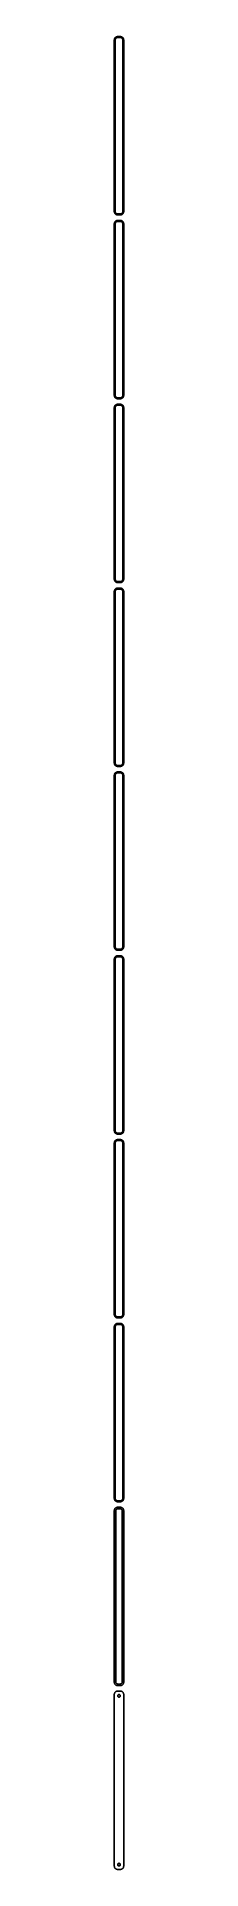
# Model space of a CAD drawing. Header units: metres. Extents: x -8 to 8, y 2798 to 5728.
import ezdxf

# ---------------------------------------------------------------- set-up
doc = ezdxf.new("R2010")
doc.units = ezdxf.units.M

msp = doc.modelspace()

# ---------------------------------------------------------------- linework, layer by layer
for p, q in [((-7.46057, 5724.13), (-7.5, 5723.5)), ((-7.5, 5723.5), (-7.5, 5448.5)), ((-7.34291, 5724.74), (-7.46057, 5724.13)), ((-7.14888, 5725.34), (-7.34291, 5724.74)), ((-6.88153, 5725.91), (-7.14888, 5725.34)), ((-6.54507, 5726.44), (-6.88153, 5725.91)), ((-6.14484, 5726.92), (-6.54507, 5726.44)), ((-5.68712, 5727.35), (-6.14484, 5726.92)), ((-6, 5723), (-5.96844, 5723.5)), ((-6, 5449), (-6, 5723)), ((-5.96844, 5723.5), (-5.87433, 5723.99)), ((-5.87433, 5723.99), (-5.7191, 5724.47)), ((-5.7191, 5724.47), (-5.50522, 5724.93)), ((-5.17912, 5727.72), (-5.68712, 5727.35)), ((-5.50522, 5724.93), (-5.23605, 5725.35)), ((-5.23605, 5725.35), (-4.91586, 5725.74)), ((-4.62889, 5728.02), (-5.17912, 5727.72)), ((-4.91586, 5725.74), (-4.54968, 5726.08)), ((-4.04507, 5728.26), (-4.62889, 5728.02)), ((-4.54968, 5726.08), (-4.1433, 5726.38)), ((-4.1433, 5726.38), (-3.70311, 5726.62)), ((-3.4369, 5728.41), (-4.04507, 5728.26)), ((-3.70311, 5726.62), (-3.23605, 5726.8)), ((-2.81395, 5728.49), (-3.4369, 5728.41)), ((-3.23605, 5726.8), (-2.74951, 5726.93)), ((2.81395, 5728.49), (-2.81395, 5728.49)), ((-2.74951, 5726.93), (-2.25116, 5726.99)), ((-2.25116, 5726.99), (2.25116, 5726.99)), ((2.25116, 5726.99), (2.74951, 5726.93)), ((2.74951, 5726.93), (3.23605, 5726.8)), ((3.4369, 5728.41), (2.81395, 5728.49)), ((3.23605, 5726.8), (3.70311, 5726.62)), ((4.04507, 5728.26), (3.4369, 5728.41)), ((3.70311, 5726.62), (4.1433, 5726.38)), ((4.62889, 5728.02), (4.04507, 5728.26)), ((4.1433, 5726.38), (4.54968, 5726.08)), ((4.54968, 5726.08), (4.91586, 5725.74)), ((5.17912, 5727.72), (4.62889, 5728.02)), ((4.91586, 5725.74), (5.23605, 5725.35)), ((5.68712, 5727.35), (5.17912, 5727.72)), ((5.23605, 5725.35), (5.50522, 5724.93)), ((5.50522, 5724.93), (5.7191, 5724.47)), ((6.14484, 5726.92), (5.68712, 5727.35)), ((5.7191, 5724.47), (5.87433, 5723.99)), ((5.87433, 5723.99), (5.96844, 5723.5)), ((5.96844, 5723.5), (6, 5723)), ((6, 5723), (6, 5449)), ((6.54507, 5726.44), (6.14484, 5726.92)), ((6.88153, 5725.91), (6.54507, 5726.44)), ((7.14888, 5725.34), (6.88153, 5725.91)), ((7.34291, 5724.74), (7.14888, 5725.34)), ((7.46057, 5724.13), (7.34291, 5724.74)), ((7.5, 5723.5), (7.46057, 5724.13)), ((7.5, 5448.5), (7.5, 5723.5)), ((-7.5, 5448.5), (-7.46057, 5447.87)), ((-7.46057, 5430.13), (-7.5, 5429.5)), ((-7.5, 5429.5), (-7.5, 5154.5)), ((-7.46057, 5447.87), (-7.34291, 5447.26)), ((-7.34291, 5430.74), (-7.46057, 5430.13)), ((-7.34291, 5447.26), (-7.14888, 5446.66)), ((-7.14888, 5431.34), (-7.34291, 5430.74)), ((-7.14888, 5446.66), (-6.88153, 5446.09)), ((-6.88153, 5431.91), (-7.14888, 5431.34)), ((-6.88153, 5446.09), (-6.54507, 5445.56)), ((-6.54507, 5432.44), (-6.88153, 5431.91)), ((-6.54507, 5445.56), (-6.14484, 5445.08)), ((-6.14484, 5432.92), (-6.54507, 5432.44)), ((-6.14484, 5445.08), (-5.68712, 5444.65)), ((-5.68712, 5433.35), (-6.14484, 5432.92)), ((-5.96844, 5448.5), (-6, 5449)), ((-6, 5429), (-5.96844, 5429.5)), ((-6, 5155), (-6, 5429)), ((-5.87433, 5448.01), (-5.96844, 5448.5)), ((-5.96844, 5429.5), (-5.87433, 5429.99)), ((-5.7191, 5447.53), (-5.87433, 5448.01)), ((-5.87433, 5429.99), (-5.7191, 5430.47)), ((-5.50522, 5447.07), (-5.7191, 5447.53)), ((-5.7191, 5430.47), (-5.50522, 5430.93)), ((-5.68712, 5444.65), (-5.17912, 5444.28)), ((-5.17912, 5433.72), (-5.68712, 5433.35)), ((-5.23605, 5446.65), (-5.50522, 5447.07)), ((-5.50522, 5430.93), (-5.23605, 5431.35)), ((-4.91586, 5446.26), (-5.23605, 5446.65)), ((-5.23605, 5431.35), (-4.91586, 5431.74)), ((-5.17912, 5444.28), (-4.62889, 5443.98)), ((-4.62889, 5434.02), (-5.17912, 5433.72)), ((-4.54968, 5445.92), (-4.91586, 5446.26)), ((-4.91586, 5431.74), (-4.54968, 5432.08)), ((-4.62889, 5443.98), (-4.04507, 5443.74)), ((-4.04507, 5434.26), (-4.62889, 5434.02)), ((-4.1433, 5445.62), (-4.54968, 5445.92)), ((-4.54968, 5432.08), (-4.1433, 5432.38)), ((-3.70311, 5445.38), (-4.1433, 5445.62)), ((-4.1433, 5432.38), (-3.70311, 5432.62)), ((-4.04507, 5443.74), (-3.4369, 5443.59)), ((-3.4369, 5434.41), (-4.04507, 5434.26)), ((-3.23605, 5445.2), (-3.70311, 5445.38)), ((-3.70311, 5432.62), (-3.23605, 5432.8)), ((-3.4369, 5443.59), (-2.81395, 5443.51)), ((-2.81395, 5434.49), (-3.4369, 5434.41)), ((-2.74951, 5445.07), (-3.23605, 5445.2)), ((-3.23605, 5432.8), (-2.74951, 5432.93)), ((-2.81395, 5443.51), (2.81395, 5443.51)), ((2.81395, 5434.49), (-2.81395, 5434.49)), ((-2.25116, 5445.01), (-2.74951, 5445.07)), ((-2.74951, 5432.93), (-2.25116, 5432.99)), ((2.25116, 5445.01), (-2.25116, 5445.01)), ((-2.25116, 5432.99), (2.25116, 5432.99)), ((2.74951, 5445.07), (2.25116, 5445.01)), ((2.25116, 5432.99), (2.74951, 5432.93)), ((3.23605, 5445.2), (2.74951, 5445.07)), ((2.74951, 5432.93), (3.23605, 5432.8)), ((2.81395, 5443.51), (3.4369, 5443.59)), ((3.4369, 5434.41), (2.81395, 5434.49)), ((3.70311, 5445.38), (3.23605, 5445.2)), ((3.23605, 5432.8), (3.70311, 5432.62)), ((3.4369, 5443.59), (4.04507, 5443.74)), ((4.04507, 5434.26), (3.4369, 5434.41)), ((4.1433, 5445.62), (3.70311, 5445.38)), ((3.70311, 5432.62), (4.1433, 5432.38)), ((4.04507, 5443.74), (4.62889, 5443.98)), ((4.62889, 5434.02), (4.04507, 5434.26)), ((4.54968, 5445.92), (4.1433, 5445.62)), ((4.1433, 5432.38), (4.54968, 5432.08)), ((4.91586, 5446.26), (4.54968, 5445.92)), ((4.54968, 5432.08), (4.91586, 5431.74)), ((4.62889, 5443.98), (5.17912, 5444.28)), ((5.17912, 5433.72), (4.62889, 5434.02)), ((5.23605, 5446.65), (4.91586, 5446.26)), ((4.91586, 5431.74), (5.23605, 5431.35)), ((5.17912, 5444.28), (5.68712, 5444.65)), ((5.68712, 5433.35), (5.17912, 5433.72)), ((5.50522, 5447.07), (5.23605, 5446.65)), ((5.23605, 5431.35), (5.50522, 5430.93)), ((5.7191, 5447.53), (5.50522, 5447.07)), ((5.50522, 5430.93), (5.7191, 5430.47)), ((5.68712, 5444.65), (6.14484, 5445.08)), ((6.14484, 5432.92), (5.68712, 5433.35)), ((5.87433, 5448.01), (5.7191, 5447.53)), ((5.7191, 5430.47), (5.87433, 5429.99)), ((5.96844, 5448.5), (5.87433, 5448.01)), ((5.87433, 5429.99), (5.96844, 5429.5)), ((6, 5449), (5.96844, 5448.5)), ((5.96844, 5429.5), (6, 5429)), ((6, 5429), (6, 5155)), ((6.14484, 5445.08), (6.54507, 5445.56)), ((6.54507, 5432.44), (6.14484, 5432.92)), ((6.54507, 5445.56), (6.88153, 5446.09)), ((6.88153, 5431.91), (6.54507, 5432.44)), ((6.88153, 5446.09), (7.14888, 5446.66)), ((7.14888, 5431.34), (6.88153, 5431.91)), ((7.14888, 5446.66), (7.34291, 5447.26)), ((7.34291, 5430.74), (7.14888, 5431.34)), ((7.34291, 5447.26), (7.46057, 5447.87)), ((7.46057, 5430.13), (7.34291, 5430.74)), ((7.46057, 5447.87), (7.5, 5448.5)), ((7.5, 5429.5), (7.46057, 5430.13)), ((7.5, 5154.5), (7.5, 5429.5)), ((-7.5, 5154.5), (-7.46057, 5153.87)), ((-7.46057, 5136.13), (-7.5, 5135.5)), ((-7.5, 5135.5), (-7.5, 4860.5)), ((-7.46057, 5153.87), (-7.34291, 5153.26)), ((-7.34291, 5136.74), (-7.46057, 5136.13)), ((-7.34291, 5153.26), (-7.14888, 5152.66)), ((-7.14888, 5137.34), (-7.34291, 5136.74)), ((-7.14888, 5152.66), (-6.88153, 5152.09)), ((-6.88153, 5137.91), (-7.14888, 5137.34)), ((-6.88153, 5152.09), (-6.54507, 5151.56)), ((-6.54507, 5138.44), (-6.88153, 5137.91)), ((-6.54507, 5151.56), (-6.14484, 5151.08)), ((-6.14484, 5138.92), (-6.54507, 5138.44)), ((-6.14484, 5151.08), (-5.68712, 5150.65)), ((-5.68712, 5139.35), (-6.14484, 5138.92)), ((-5.96844, 5154.5), (-6, 5155)), ((-6, 5135), (-5.96844, 5135.5)), ((-6, 4861), (-6, 5135)), ((-5.87433, 5154.01), (-5.96844, 5154.5)), ((-5.96844, 5135.5), (-5.87433, 5135.99)), ((-5.7191, 5153.53), (-5.87433, 5154.01)), ((-5.87433, 5135.99), (-5.7191, 5136.47)), ((-5.50522, 5153.07), (-5.7191, 5153.53)), ((-5.7191, 5136.47), (-5.50522, 5136.93)), ((-5.68712, 5150.65), (-5.17912, 5150.28)), ((-5.17912, 5139.72), (-5.68712, 5139.35)), ((-5.23605, 5152.65), (-5.50522, 5153.07)), ((-5.50522, 5136.93), (-5.23605, 5137.35)), ((-4.91586, 5152.26), (-5.23605, 5152.65)), ((-5.23605, 5137.35), (-4.91586, 5137.74)), ((-5.17912, 5150.28), (-4.62889, 5149.98)), ((-4.62889, 5140.02), (-5.17912, 5139.72)), ((-4.54968, 5151.92), (-4.91586, 5152.26)), ((-4.91586, 5137.74), (-4.54968, 5138.08)), ((-4.62889, 5149.98), (-4.04507, 5149.74)), ((-4.04507, 5140.26), (-4.62889, 5140.02)), ((-4.1433, 5151.62), (-4.54968, 5151.92)), ((-4.54968, 5138.08), (-4.1433, 5138.38)), ((-3.70311, 5151.38), (-4.1433, 5151.62)), ((-4.1433, 5138.38), (-3.70311, 5138.62)), ((-4.04507, 5149.74), (-3.4369, 5149.59)), ((-3.4369, 5140.41), (-4.04507, 5140.26)), ((-3.23605, 5151.2), (-3.70311, 5151.38)), ((-3.70311, 5138.62), (-3.23605, 5138.8)), ((-3.4369, 5149.59), (-2.81395, 5149.51)), ((-2.81395, 5140.49), (-3.4369, 5140.41)), ((-2.74951, 5151.07), (-3.23605, 5151.2)), ((-3.23605, 5138.8), (-2.74951, 5138.93)), ((-2.81395, 5149.51), (2.81395, 5149.51)), ((2.81395, 5140.49), (-2.81395, 5140.49)), ((-2.25116, 5151.01), (-2.74951, 5151.07)), ((-2.74951, 5138.93), (-2.25116, 5138.99)), ((2.25116, 5151.01), (-2.25116, 5151.01)), ((-2.25116, 5138.99), (2.25116, 5138.99)), ((2.74951, 5151.07), (2.25116, 5151.01)), ((2.25116, 5138.99), (2.74951, 5138.93)), ((3.23605, 5151.2), (2.74951, 5151.07)), ((2.74951, 5138.93), (3.23605, 5138.8)), ((2.81395, 5149.51), (3.4369, 5149.59)), ((3.4369, 5140.41), (2.81395, 5140.49)), ((3.70311, 5151.38), (3.23605, 5151.2)), ((3.23605, 5138.8), (3.70311, 5138.62)), ((3.4369, 5149.59), (4.04507, 5149.74)), ((4.04507, 5140.26), (3.4369, 5140.41)), ((4.1433, 5151.62), (3.70311, 5151.38)), ((3.70311, 5138.62), (4.1433, 5138.38)), ((4.04507, 5149.74), (4.62889, 5149.98)), ((4.62889, 5140.02), (4.04507, 5140.26)), ((4.54968, 5151.92), (4.1433, 5151.62)), ((4.1433, 5138.38), (4.54968, 5138.08)), ((4.91586, 5152.26), (4.54968, 5151.92)), ((4.54968, 5138.08), (4.91586, 5137.74)), ((4.62889, 5149.98), (5.17912, 5150.28)), ((5.17912, 5139.72), (4.62889, 5140.02)), ((5.23605, 5152.65), (4.91586, 5152.26)), ((4.91586, 5137.74), (5.23605, 5137.35)), ((5.17912, 5150.28), (5.68712, 5150.65)), ((5.68712, 5139.35), (5.17912, 5139.72)), ((5.50522, 5153.07), (5.23605, 5152.65)), ((5.23605, 5137.35), (5.50522, 5136.93)), ((5.7191, 5153.53), (5.50522, 5153.07)), ((5.50522, 5136.93), (5.7191, 5136.47)), ((5.68712, 5150.65), (6.14484, 5151.08)), ((6.14484, 5138.92), (5.68712, 5139.35)), ((5.87433, 5154.01), (5.7191, 5153.53)), ((5.7191, 5136.47), (5.87433, 5135.99)), ((5.96844, 5154.5), (5.87433, 5154.01)), ((5.87433, 5135.99), (5.96844, 5135.5)), ((6, 5155), (5.96844, 5154.5)), ((5.96844, 5135.5), (6, 5135)), ((6, 5135), (6, 4861)), ((6.14484, 5151.08), (6.54507, 5151.56)), ((6.54507, 5138.44), (6.14484, 5138.92)), ((6.54507, 5151.56), (6.88153, 5152.09)), ((6.88153, 5137.91), (6.54507, 5138.44)), ((6.88153, 5152.09), (7.14888, 5152.66)), ((7.14888, 5137.34), (6.88153, 5137.91)), ((7.14888, 5152.66), (7.34291, 5153.26)), ((7.34291, 5136.74), (7.14888, 5137.34)), ((7.34291, 5153.26), (7.46057, 5153.87)), ((7.46057, 5136.13), (7.34291, 5136.74)), ((7.46057, 5153.87), (7.5, 5154.5)), ((7.5, 5135.5), (7.46057, 5136.13)), ((7.5, 4860.5), (7.5, 5135.5)), ((-7.5, 4860.5), (-7.46057, 4859.87)), ((-7.46057, 4842.13), (-7.5, 4841.5)), ((-7.5, 4841.5), (-7.5, 4566.5)), ((-7.46057, 4859.87), (-7.34291, 4859.26)), ((-7.34291, 4842.74), (-7.46057, 4842.13)), ((-7.34291, 4859.26), (-7.14888, 4858.66)), ((-7.14888, 4843.34), (-7.34291, 4842.74)), ((-7.14888, 4858.66), (-6.88153, 4858.09)), ((-6.88153, 4843.91), (-7.14888, 4843.34)), ((-6.88153, 4858.09), (-6.54507, 4857.56)), ((-6.54507, 4844.44), (-6.88153, 4843.91)), ((-6.54507, 4857.56), (-6.14484, 4857.08)), ((-6.14484, 4844.92), (-6.54507, 4844.44)), ((-6.14484, 4857.08), (-5.68712, 4856.65)), ((-5.68712, 4845.35), (-6.14484, 4844.92)), ((-5.96844, 4860.5), (-6, 4861)), ((-6, 4841), (-5.96844, 4841.5)), ((-6, 4567), (-6, 4841)), ((-5.87433, 4860.01), (-5.96844, 4860.5)), ((-5.96844, 4841.5), (-5.87433, 4841.99)), ((-5.7191, 4859.53), (-5.87433, 4860.01)), ((-5.87433, 4841.99), (-5.7191, 4842.47)), ((-5.50522, 4859.07), (-5.7191, 4859.53)), ((-5.7191, 4842.47), (-5.50522, 4842.93)), ((-5.68712, 4856.65), (-5.17912, 4856.28)), ((-5.17912, 4845.72), (-5.68712, 4845.35)), ((-5.23605, 4858.65), (-5.50522, 4859.07)), ((-5.50522, 4842.93), (-5.23605, 4843.35)), ((-4.91586, 4858.26), (-5.23605, 4858.65)), ((-5.23605, 4843.35), (-4.91586, 4843.74)), ((-5.17912, 4856.28), (-4.62889, 4855.98)), ((-4.62889, 4846.02), (-5.17912, 4845.72)), ((-4.54968, 4857.92), (-4.91586, 4858.26)), ((-4.91586, 4843.74), (-4.54968, 4844.08)), ((-4.62889, 4855.98), (-4.04507, 4855.74)), ((-4.04507, 4846.26), (-4.62889, 4846.02)), ((-4.1433, 4857.62), (-4.54968, 4857.92)), ((-4.54968, 4844.08), (-4.1433, 4844.38)), ((-3.70311, 4857.38), (-4.1433, 4857.62)), ((-4.1433, 4844.38), (-3.70311, 4844.62)), ((-4.04507, 4855.74), (-3.4369, 4855.59)), ((-3.4369, 4846.41), (-4.04507, 4846.26)), ((-3.23605, 4857.2), (-3.70311, 4857.38)), ((-3.70311, 4844.62), (-3.23605, 4844.8)), ((-3.4369, 4855.59), (-2.81395, 4855.51)), ((-2.81395, 4846.49), (-3.4369, 4846.41)), ((-2.74951, 4857.07), (-3.23605, 4857.2)), ((-3.23605, 4844.8), (-2.74951, 4844.93)), ((-2.81395, 4855.51), (2.81395, 4855.51)), ((2.81395, 4846.49), (-2.81395, 4846.49)), ((-2.25116, 4857.01), (-2.74951, 4857.07)), ((-2.74951, 4844.93), (-2.25116, 4844.99)), ((2.25116, 4857.01), (-2.25116, 4857.01)), ((-2.25116, 4844.99), (2.25116, 4844.99)), ((2.74951, 4857.07), (2.25116, 4857.01)), ((2.25116, 4844.99), (2.74951, 4844.93)), ((3.23605, 4857.2), (2.74951, 4857.07)), ((2.74951, 4844.93), (3.23605, 4844.8)), ((2.81395, 4855.51), (3.4369, 4855.59)), ((3.4369, 4846.41), (2.81395, 4846.49)), ((3.70311, 4857.38), (3.23605, 4857.2)), ((3.23605, 4844.8), (3.70311, 4844.62)), ((3.4369, 4855.59), (4.04507, 4855.74)), ((4.04507, 4846.26), (3.4369, 4846.41)), ((4.1433, 4857.62), (3.70311, 4857.38)), ((3.70311, 4844.62), (4.1433, 4844.38)), ((4.04507, 4855.74), (4.62889, 4855.98)), ((4.62889, 4846.02), (4.04507, 4846.26)), ((4.54968, 4857.92), (4.1433, 4857.62)), ((4.1433, 4844.38), (4.54968, 4844.08)), ((4.91586, 4858.26), (4.54968, 4857.92)), ((4.54968, 4844.08), (4.91586, 4843.74)), ((4.62889, 4855.98), (5.17912, 4856.28)), ((5.17912, 4845.72), (4.62889, 4846.02)), ((5.23605, 4858.65), (4.91586, 4858.26)), ((4.91586, 4843.74), (5.23605, 4843.35)), ((5.17912, 4856.28), (5.68712, 4856.65)), ((5.68712, 4845.35), (5.17912, 4845.72)), ((5.50522, 4859.07), (5.23605, 4858.65)), ((5.23605, 4843.35), (5.50522, 4842.93)), ((5.7191, 4859.53), (5.50522, 4859.07)), ((5.50522, 4842.93), (5.7191, 4842.47)), ((5.68712, 4856.65), (6.14484, 4857.08)), ((6.14484, 4844.92), (5.68712, 4845.35)), ((5.87433, 4860.01), (5.7191, 4859.53)), ((5.7191, 4842.47), (5.87433, 4841.99)), ((5.96844, 4860.5), (5.87433, 4860.01)), ((5.87433, 4841.99), (5.96844, 4841.5)), ((6, 4861), (5.96844, 4860.5)), ((5.96844, 4841.5), (6, 4841)), ((6, 4841), (6, 4567)), ((6.14484, 4857.08), (6.54507, 4857.56)), ((6.54507, 4844.44), (6.14484, 4844.92)), ((6.54507, 4857.56), (6.88153, 4858.09)), ((6.88153, 4843.91), (6.54507, 4844.44)), ((6.88153, 4858.09), (7.14888, 4858.66)), ((7.14888, 4843.34), (6.88153, 4843.91)), ((7.14888, 4858.66), (7.34291, 4859.26)), ((7.34291, 4842.74), (7.14888, 4843.34)), ((7.34291, 4859.26), (7.46057, 4859.87)), ((7.46057, 4842.13), (7.34291, 4842.74)), ((7.46057, 4859.87), (7.5, 4860.5)), ((7.5, 4841.5), (7.46057, 4842.13)), ((7.5, 4566.5), (7.5, 4841.5)), ((-7.5, 4566.5), (-7.46057, 4565.87)), ((-7.46057, 4548.13), (-7.5, 4547.5)), ((-7.5, 4547.5), (-7.5, 4272.5)), ((-7.46057, 4565.87), (-7.34291, 4565.26)), ((-7.34291, 4548.74), (-7.46057, 4548.13)), ((-7.34291, 4565.26), (-7.14888, 4564.66)), ((-7.14888, 4549.34), (-7.34291, 4548.74)), ((-7.14888, 4564.66), (-6.88153, 4564.09)), ((-6.88153, 4549.91), (-7.14888, 4549.34)), ((-6.88153, 4564.09), (-6.54507, 4563.56)), ((-6.54507, 4550.44), (-6.88153, 4549.91)), ((-6.54507, 4563.56), (-6.14484, 4563.08)), ((-6.14484, 4550.92), (-6.54507, 4550.44)), ((-6.14484, 4563.08), (-5.68712, 4562.65)), ((-5.68712, 4551.35), (-6.14484, 4550.92)), ((-5.96844, 4566.5), (-6, 4567)), ((-6, 4547), (-5.96844, 4547.5)), ((-6, 4273), (-6, 4547)), ((-5.87433, 4566.01), (-5.96844, 4566.5)), ((-5.96844, 4547.5), (-5.87433, 4547.99)), ((-5.7191, 4565.53), (-5.87433, 4566.01)), ((-5.87433, 4547.99), (-5.7191, 4548.47)), ((-5.50522, 4565.07), (-5.7191, 4565.53)), ((-5.7191, 4548.47), (-5.50522, 4548.93)), ((-5.68712, 4562.65), (-5.17912, 4562.28)), ((-5.17912, 4551.72), (-5.68712, 4551.35)), ((-5.23605, 4564.65), (-5.50522, 4565.07)), ((-5.50522, 4548.93), (-5.23605, 4549.35)), ((-4.91586, 4564.26), (-5.23605, 4564.65)), ((-5.23605, 4549.35), (-4.91586, 4549.74)), ((-5.17912, 4562.28), (-4.62889, 4561.98)), ((-4.62889, 4552.02), (-5.17912, 4551.72)), ((-4.54968, 4563.92), (-4.91586, 4564.26)), ((-4.91586, 4549.74), (-4.54968, 4550.08)), ((-4.62889, 4561.98), (-4.04507, 4561.74)), ((-4.04507, 4552.26), (-4.62889, 4552.02)), ((-4.1433, 4563.62), (-4.54968, 4563.92)), ((-4.54968, 4550.08), (-4.1433, 4550.38)), ((-3.70311, 4563.38), (-4.1433, 4563.62)), ((-4.1433, 4550.38), (-3.70311, 4550.62)), ((-4.04507, 4561.74), (-3.4369, 4561.59)), ((-3.4369, 4552.41), (-4.04507, 4552.26)), ((-3.23605, 4563.2), (-3.70311, 4563.38)), ((-3.70311, 4550.62), (-3.23605, 4550.8)), ((-3.4369, 4561.59), (-2.81395, 4561.51)), ((-2.81395, 4552.49), (-3.4369, 4552.41)), ((-2.74951, 4563.07), (-3.23605, 4563.2)), ((-3.23605, 4550.8), (-2.74951, 4550.93)), ((-2.81395, 4561.51), (2.81395, 4561.51)), ((2.81395, 4552.49), (-2.81395, 4552.49)), ((-2.25116, 4563.01), (-2.74951, 4563.07)), ((-2.74951, 4550.93), (-2.25116, 4550.99)), ((2.25116, 4563.01), (-2.25116, 4563.01)), ((-2.25116, 4550.99), (2.25116, 4550.99)), ((2.74951, 4563.07), (2.25116, 4563.01)), ((2.25116, 4550.99), (2.74951, 4550.93)), ((3.23605, 4563.2), (2.74951, 4563.07)), ((2.74951, 4550.93), (3.23605, 4550.8)), ((2.81395, 4561.51), (3.4369, 4561.59)), ((3.4369, 4552.41), (2.81395, 4552.49)), ((3.70311, 4563.38), (3.23605, 4563.2)), ((3.23605, 4550.8), (3.70311, 4550.62)), ((3.4369, 4561.59), (4.04507, 4561.74)), ((4.04507, 4552.26), (3.4369, 4552.41)), ((4.1433, 4563.62), (3.70311, 4563.38)), ((3.70311, 4550.62), (4.1433, 4550.38)), ((4.04507, 4561.74), (4.62889, 4561.98)), ((4.62889, 4552.02), (4.04507, 4552.26)), ((4.54968, 4563.92), (4.1433, 4563.62)), ((4.1433, 4550.38), (4.54968, 4550.08)), ((4.91586, 4564.26), (4.54968, 4563.92)), ((4.54968, 4550.08), (4.91586, 4549.74)), ((4.62889, 4561.98), (5.17912, 4562.28)), ((5.17912, 4551.72), (4.62889, 4552.02)), ((5.23605, 4564.65), (4.91586, 4564.26)), ((4.91586, 4549.74), (5.23605, 4549.35)), ((5.17912, 4562.28), (5.68712, 4562.65)), ((5.68712, 4551.35), (5.17912, 4551.72)), ((5.50522, 4565.07), (5.23605, 4564.65)), ((5.23605, 4549.35), (5.50522, 4548.93)), ((5.7191, 4565.53), (5.50522, 4565.07)), ((5.50522, 4548.93), (5.7191, 4548.47)), ((5.68712, 4562.65), (6.14484, 4563.08)), ((6.14484, 4550.92), (5.68712, 4551.35)), ((5.87433, 4566.01), (5.7191, 4565.53)), ((5.7191, 4548.47), (5.87433, 4547.99)), ((5.96844, 4566.5), (5.87433, 4566.01)), ((5.87433, 4547.99), (5.96844, 4547.5)), ((6, 4567), (5.96844, 4566.5)), ((5.96844, 4547.5), (6, 4547)), ((6, 4547), (6, 4273)), ((6.14484, 4563.08), (6.54507, 4563.56)), ((6.54507, 4550.44), (6.14484, 4550.92)), ((6.54507, 4563.56), (6.88153, 4564.09)), ((6.88153, 4549.91), (6.54507, 4550.44)), ((6.88153, 4564.09), (7.14888, 4564.66)), ((7.14888, 4549.34), (6.88153, 4549.91)), ((7.14888, 4564.66), (7.34291, 4565.26)), ((7.34291, 4548.74), (7.14888, 4549.34)), ((7.34291, 4565.26), (7.46057, 4565.87)), ((7.46057, 4548.13), (7.34291, 4548.74)), ((7.46057, 4565.87), (7.5, 4566.5)), ((7.5, 4547.5), (7.46057, 4548.13)), ((7.5, 4272.5), (7.5, 4547.5)), ((-7.5, 4272.5), (-7.46057, 4271.87)), ((-7.46057, 4254.13), (-7.5, 4253.5)), ((-7.5, 4253.5), (-7.5, 3978.5)), ((-7.46057, 4271.87), (-7.34291, 4271.26)), ((-7.34291, 4254.74), (-7.46057, 4254.13)), ((-7.34291, 4271.26), (-7.14888, 4270.66)), ((-7.14888, 4255.34), (-7.34291, 4254.74)), ((-7.14888, 4270.66), (-6.88153, 4270.09)), ((-6.88153, 4255.91), (-7.14888, 4255.34)), ((-6.88153, 4270.09), (-6.54507, 4269.56)), ((-6.54507, 4256.44), (-6.88153, 4255.91)), ((-6.54507, 4269.56), (-6.14484, 4269.08)), ((-6.14484, 4256.92), (-6.54507, 4256.44)), ((-6.14484, 4269.08), (-5.68712, 4268.65)), ((-5.68712, 4257.35), (-6.14484, 4256.92)), ((-5.96844, 4272.5), (-6, 4273)), ((-6, 4253), (-5.96844, 4253.5)), ((-6, 3979), (-6, 4253)), ((-5.87433, 4272.01), (-5.96844, 4272.5)), ((-5.96844, 4253.5), (-5.87433, 4253.99)), ((-5.7191, 4271.53), (-5.87433, 4272.01)), ((-5.87433, 4253.99), (-5.7191, 4254.47)), ((-5.50522, 4271.07), (-5.7191, 4271.53)), ((-5.7191, 4254.47), (-5.50522, 4254.93)), ((-5.68712, 4268.65), (-5.17912, 4268.28)), ((-5.17912, 4257.72), (-5.68712, 4257.35)), ((-5.23605, 4270.65), (-5.50522, 4271.07)), ((-5.50522, 4254.93), (-5.23605, 4255.35)), ((-4.91586, 4270.26), (-5.23605, 4270.65)), ((-5.23605, 4255.35), (-4.91586, 4255.74)), ((-5.17912, 4268.28), (-4.62889, 4267.98)), ((-4.62889, 4258.02), (-5.17912, 4257.72)), ((-4.54968, 4269.92), (-4.91586, 4270.26)), ((-4.91586, 4255.74), (-4.54968, 4256.08)), ((-4.62889, 4267.98), (-4.04507, 4267.74)), ((-4.04507, 4258.26), (-4.62889, 4258.02)), ((-4.1433, 4269.62), (-4.54968, 4269.92)), ((-4.54968, 4256.08), (-4.1433, 4256.38)), ((-3.70311, 4269.38), (-4.1433, 4269.62)), ((-4.1433, 4256.38), (-3.70311, 4256.62)), ((-4.04507, 4267.74), (-3.4369, 4267.59)), ((-3.4369, 4258.41), (-4.04507, 4258.26)), ((-3.23605, 4269.2), (-3.70311, 4269.38)), ((-3.70311, 4256.62), (-3.23605, 4256.8)), ((-3.4369, 4267.59), (-2.81395, 4267.51)), ((-2.81395, 4258.49), (-3.4369, 4258.41)), ((-2.74951, 4269.07), (-3.23605, 4269.2)), ((-3.23605, 4256.8), (-2.74951, 4256.93)), ((-2.81395, 4267.51), (2.81395, 4267.51)), ((2.81395, 4258.49), (-2.81395, 4258.49)), ((-2.25116, 4269.01), (-2.74951, 4269.07)), ((-2.74951, 4256.93), (-2.25116, 4256.99)), ((2.25116, 4269.01), (-2.25116, 4269.01)), ((-2.25116, 4256.99), (2.25116, 4256.99)), ((2.74951, 4269.07), (2.25116, 4269.01)), ((2.25116, 4256.99), (2.74951, 4256.93)), ((3.23605, 4269.2), (2.74951, 4269.07)), ((2.74951, 4256.93), (3.23605, 4256.8)), ((2.81395, 4267.51), (3.4369, 4267.59)), ((3.4369, 4258.41), (2.81395, 4258.49)), ((3.70311, 4269.38), (3.23605, 4269.2)), ((3.23605, 4256.8), (3.70311, 4256.62)), ((3.4369, 4267.59), (4.04507, 4267.74)), ((4.04507, 4258.26), (3.4369, 4258.41)), ((4.1433, 4269.62), (3.70311, 4269.38)), ((3.70311, 4256.62), (4.1433, 4256.38)), ((4.04507, 4267.74), (4.62889, 4267.98)), ((4.62889, 4258.02), (4.04507, 4258.26)), ((4.54968, 4269.92), (4.1433, 4269.62)), ((4.1433, 4256.38), (4.54968, 4256.08)), ((4.91586, 4270.26), (4.54968, 4269.92)), ((4.54968, 4256.08), (4.91586, 4255.74)), ((4.62889, 4267.98), (5.17912, 4268.28)), ((5.17912, 4257.72), (4.62889, 4258.02)), ((5.23605, 4270.65), (4.91586, 4270.26)), ((4.91586, 4255.74), (5.23605, 4255.35)), ((5.17912, 4268.28), (5.68712, 4268.65)), ((5.68712, 4257.35), (5.17912, 4257.72)), ((5.50522, 4271.07), (5.23605, 4270.65)), ((5.23605, 4255.35), (5.50522, 4254.93)), ((5.7191, 4271.53), (5.50522, 4271.07)), ((5.50522, 4254.93), (5.7191, 4254.47)), ((5.68712, 4268.65), (6.14484, 4269.08)), ((6.14484, 4256.92), (5.68712, 4257.35)), ((5.87433, 4272.01), (5.7191, 4271.53)), ((5.7191, 4254.47), (5.87433, 4253.99)), ((5.96844, 4272.5), (5.87433, 4272.01)), ((5.87433, 4253.99), (5.96844, 4253.5)), ((6, 4273), (5.96844, 4272.5)), ((5.96844, 4253.5), (6, 4253)), ((6, 4253), (6, 3979)), ((6.14484, 4269.08), (6.54507, 4269.56)), ((6.54507, 4256.44), (6.14484, 4256.92)), ((6.54507, 4269.56), (6.88153, 4270.09)), ((6.88153, 4255.91), (6.54507, 4256.44)), ((6.88153, 4270.09), (7.14888, 4270.66)), ((7.14888, 4255.34), (6.88153, 4255.91)), ((7.14888, 4270.66), (7.34291, 4271.26)), ((7.34291, 4254.74), (7.14888, 4255.34)), ((7.34291, 4271.26), (7.46057, 4271.87)), ((7.46057, 4254.13), (7.34291, 4254.74)), ((7.46057, 4271.87), (7.5, 4272.5)), ((7.5, 4253.5), (7.46057, 4254.13)), ((7.5, 3978.5), (7.5, 4253.5)), ((-7.5, 3978.5), (-7.46057, 3977.87)), ((-7.46057, 3960.13), (-7.5, 3959.5)), ((-7.5, 3959.5), (-7.5, 3684.5)), ((-7.46057, 3977.87), (-7.34291, 3977.26)), ((-7.34291, 3960.74), (-7.46057, 3960.13)), ((-7.34291, 3977.26), (-7.14888, 3976.66)), ((-7.14888, 3961.34), (-7.34291, 3960.74)), ((-7.14888, 3976.66), (-6.88153, 3976.09)), ((-6.88153, 3961.91), (-7.14888, 3961.34)), ((-6.88153, 3976.09), (-6.54507, 3975.56)), ((-6.54507, 3962.44), (-6.88153, 3961.91)), ((-6.54507, 3975.56), (-6.14484, 3975.08)), ((-6.14484, 3962.92), (-6.54507, 3962.44)), ((-6.14484, 3975.08), (-5.68712, 3974.65)), ((-5.68712, 3963.35), (-6.14484, 3962.92)), ((-5.96844, 3978.5), (-6, 3979)), ((-6, 3959), (-5.96844, 3959.5)), ((-6, 3685), (-6, 3959)), ((-5.87433, 3978.01), (-5.96844, 3978.5)), ((-5.96844, 3959.5), (-5.87433, 3959.99)), ((-5.7191, 3977.53), (-5.87433, 3978.01)), ((-5.87433, 3959.99), (-5.7191, 3960.47)), ((-5.50522, 3977.07), (-5.7191, 3977.53)), ((-5.7191, 3960.47), (-5.50522, 3960.93)), ((-5.68712, 3974.65), (-5.17912, 3974.28)), ((-5.17912, 3963.72), (-5.68712, 3963.35)), ((-5.23605, 3976.65), (-5.50522, 3977.07)), ((-5.50522, 3960.93), (-5.23605, 3961.35)), ((-4.91586, 3976.26), (-5.23605, 3976.65)), ((-5.23605, 3961.35), (-4.91586, 3961.74)), ((-5.17912, 3974.28), (-4.62889, 3973.98)), ((-4.62889, 3964.02), (-5.17912, 3963.72)), ((-4.54968, 3975.92), (-4.91586, 3976.26)), ((-4.91586, 3961.74), (-4.54968, 3962.08)), ((-4.62889, 3973.98), (-4.04507, 3973.74)), ((-4.04507, 3964.26), (-4.62889, 3964.02)), ((-4.1433, 3975.62), (-4.54968, 3975.92)), ((-4.54968, 3962.08), (-4.1433, 3962.38)), ((-3.70311, 3975.38), (-4.1433, 3975.62)), ((-4.1433, 3962.38), (-3.70311, 3962.62)), ((-4.04507, 3973.74), (-3.4369, 3973.59)), ((-3.4369, 3964.41), (-4.04507, 3964.26)), ((-3.23605, 3975.2), (-3.70311, 3975.38)), ((-3.70311, 3962.62), (-3.23605, 3962.8)), ((-3.4369, 3973.59), (-2.81395, 3973.51)), ((-2.81395, 3964.49), (-3.4369, 3964.41)), ((-2.74951, 3975.07), (-3.23605, 3975.2)), ((-3.23605, 3962.8), (-2.74951, 3962.93)), ((-2.81395, 3973.51), (2.81395, 3973.51)), ((2.81395, 3964.49), (-2.81395, 3964.49)), ((-2.25116, 3975.01), (-2.74951, 3975.07)), ((-2.74951, 3962.93), (-2.25116, 3962.99)), ((2.25116, 3975.01), (-2.25116, 3975.01)), ((-2.25116, 3962.99), (2.25116, 3962.99)), ((2.74951, 3975.07), (2.25116, 3975.01)), ((2.25116, 3962.99), (2.74951, 3962.93)), ((3.23605, 3975.2), (2.74951, 3975.07)), ((2.74951, 3962.93), (3.23605, 3962.8)), ((2.81395, 3973.51), (3.4369, 3973.59)), ((3.4369, 3964.41), (2.81395, 3964.49)), ((3.70311, 3975.38), (3.23605, 3975.2)), ((3.23605, 3962.8), (3.70311, 3962.62)), ((3.4369, 3973.59), (4.04507, 3973.74)), ((4.04507, 3964.26), (3.4369, 3964.41)), ((4.1433, 3975.62), (3.70311, 3975.38)), ((3.70311, 3962.62), (4.1433, 3962.38)), ((4.04507, 3973.74), (4.62889, 3973.98)), ((4.62889, 3964.02), (4.04507, 3964.26)), ((4.54968, 3975.92), (4.1433, 3975.62)), ((4.1433, 3962.38), (4.54968, 3962.08)), ((4.91586, 3976.26), (4.54968, 3975.92)), ((4.54968, 3962.08), (4.91586, 3961.74)), ((4.62889, 3973.98), (5.17912, 3974.28)), ((5.17912, 3963.72), (4.62889, 3964.02)), ((5.23605, 3976.65), (4.91586, 3976.26)), ((4.91586, 3961.74), (5.23605, 3961.35)), ((5.17912, 3974.28), (5.68712, 3974.65)), ((5.68712, 3963.35), (5.17912, 3963.72)), ((5.50522, 3977.07), (5.23605, 3976.65)), ((5.23605, 3961.35), (5.50522, 3960.93)), ((5.7191, 3977.53), (5.50522, 3977.07)), ((5.50522, 3960.93), (5.7191, 3960.47)), ((5.68712, 3974.65), (6.14484, 3975.08)), ((6.14484, 3962.92), (5.68712, 3963.35)), ((5.87433, 3978.01), (5.7191, 3977.53)), ((5.7191, 3960.47), (5.87433, 3959.99)), ((5.96844, 3978.5), (5.87433, 3978.01)), ((5.87433, 3959.99), (5.96844, 3959.5)), ((6, 3979), (5.96844, 3978.5)), ((5.96844, 3959.5), (6, 3959)), ((6, 3959), (6, 3685)), ((6.14484, 3975.08), (6.54507, 3975.56)), ((6.54507, 3962.44), (6.14484, 3962.92)), ((6.54507, 3975.56), (6.88153, 3976.09)), ((6.88153, 3961.91), (6.54507, 3962.44)), ((6.88153, 3976.09), (7.14888, 3976.66)), ((7.14888, 3961.34), (6.88153, 3961.91)), ((7.14888, 3976.66), (7.34291, 3977.26)), ((7.34291, 3960.74), (7.14888, 3961.34)), ((7.34291, 3977.26), (7.46057, 3977.87)), ((7.46057, 3960.13), (7.34291, 3960.74)), ((7.46057, 3977.87), (7.5, 3978.5)), ((7.5, 3959.5), (7.46057, 3960.13)), ((7.5, 3684.5), (7.5, 3959.5)), ((-7.5, 3684.5), (-7.46057, 3683.87)), ((-7.46057, 3666.13), (-7.5, 3665.5)), ((-7.5, 3665.5), (-7.5, 3390.5)), ((-7.46057, 3683.87), (-7.34291, 3683.26)), ((-7.34291, 3666.74), (-7.46057, 3666.13)), ((-7.34291, 3683.26), (-7.14888, 3682.66)), ((-7.14888, 3667.34), (-7.34291, 3666.74)), ((-7.14888, 3682.66), (-6.88153, 3682.09)), ((-6.88153, 3667.91), (-7.14888, 3667.34)), ((-6.88153, 3682.09), (-6.54507, 3681.56)), ((-6.54507, 3668.44), (-6.88153, 3667.91)), ((-6.54507, 3681.56), (-6.14484, 3681.08)), ((-6.14484, 3668.92), (-6.54507, 3668.44)), ((-6.14484, 3681.08), (-5.68712, 3680.65)), ((-5.68712, 3669.35), (-6.14484, 3668.92)), ((-5.96844, 3684.5), (-6, 3685)), ((-6, 3665), (-5.96844, 3665.5)), ((-6, 3391), (-6, 3665)), ((-5.87433, 3684.01), (-5.96844, 3684.5)), ((-5.96844, 3665.5), (-5.87433, 3665.99)), ((-5.7191, 3683.53), (-5.87433, 3684.01)), ((-5.87433, 3665.99), (-5.7191, 3666.47)), ((-5.50522, 3683.07), (-5.7191, 3683.53)), ((-5.7191, 3666.47), (-5.50522, 3666.93)), ((-5.68712, 3680.65), (-5.17912, 3680.28)), ((-5.17912, 3669.72), (-5.68712, 3669.35)), ((-5.23605, 3682.65), (-5.50522, 3683.07)), ((-5.50522, 3666.93), (-5.23605, 3667.35)), ((-4.91586, 3682.26), (-5.23605, 3682.65)), ((-5.23605, 3667.35), (-4.91586, 3667.74)), ((-5.17912, 3680.28), (-4.62889, 3679.98)), ((-4.62889, 3670.02), (-5.17912, 3669.72)), ((-4.54968, 3681.92), (-4.91586, 3682.26)), ((-4.91586, 3667.74), (-4.54968, 3668.08)), ((-4.62889, 3679.98), (-4.04507, 3679.74)), ((-4.04507, 3670.26), (-4.62889, 3670.02)), ((-4.1433, 3681.62), (-4.54968, 3681.92)), ((-4.54968, 3668.08), (-4.1433, 3668.38)), ((-3.70311, 3681.38), (-4.1433, 3681.62)), ((-4.1433, 3668.38), (-3.70311, 3668.62)), ((-4.04507, 3679.74), (-3.4369, 3679.59)), ((-3.4369, 3670.41), (-4.04507, 3670.26)), ((-3.23605, 3681.2), (-3.70311, 3681.38)), ((-3.70311, 3668.62), (-3.23605, 3668.8)), ((-3.4369, 3679.59), (-2.81395, 3679.51)), ((-2.81395, 3670.49), (-3.4369, 3670.41)), ((-2.74951, 3681.07), (-3.23605, 3681.2)), ((-3.23605, 3668.8), (-2.74951, 3668.93)), ((-2.81395, 3679.51), (2.81395, 3679.51)), ((2.81395, 3670.49), (-2.81395, 3670.49)), ((-2.25116, 3681.01), (-2.74951, 3681.07)), ((-2.74951, 3668.93), (-2.25116, 3668.99)), ((2.25116, 3681.01), (-2.25116, 3681.01)), ((-2.25116, 3668.99), (2.25116, 3668.99)), ((2.74951, 3681.07), (2.25116, 3681.01)), ((2.25116, 3668.99), (2.74951, 3668.93)), ((3.23605, 3681.2), (2.74951, 3681.07)), ((2.74951, 3668.93), (3.23605, 3668.8)), ((2.81395, 3679.51), (3.4369, 3679.59)), ((3.4369, 3670.41), (2.81395, 3670.49)), ((3.70311, 3681.38), (3.23605, 3681.2)), ((3.23605, 3668.8), (3.70311, 3668.62)), ((3.4369, 3679.59), (4.04507, 3679.74)), ((4.04507, 3670.26), (3.4369, 3670.41)), ((4.1433, 3681.62), (3.70311, 3681.38)), ((3.70311, 3668.62), (4.1433, 3668.38)), ((4.04507, 3679.74), (4.62889, 3679.98)), ((4.62889, 3670.02), (4.04507, 3670.26)), ((4.54968, 3681.92), (4.1433, 3681.62)), ((4.1433, 3668.38), (4.54968, 3668.08)), ((4.91586, 3682.26), (4.54968, 3681.92)), ((4.54968, 3668.08), (4.91586, 3667.74)), ((4.62889, 3679.98), (5.17912, 3680.28)), ((5.17912, 3669.72), (4.62889, 3670.02)), ((5.23605, 3682.65), (4.91586, 3682.26)), ((4.91586, 3667.74), (5.23605, 3667.35)), ((5.17912, 3680.28), (5.68712, 3680.65)), ((5.68712, 3669.35), (5.17912, 3669.72)), ((5.50522, 3683.07), (5.23605, 3682.65)), ((5.23605, 3667.35), (5.50522, 3666.93)), ((5.7191, 3683.53), (5.50522, 3683.07)), ((5.50522, 3666.93), (5.7191, 3666.47)), ((5.68712, 3680.65), (6.14484, 3681.08)), ((6.14484, 3668.92), (5.68712, 3669.35)), ((5.87433, 3684.01), (5.7191, 3683.53)), ((5.7191, 3666.47), (5.87433, 3665.99)), ((5.96844, 3684.5), (5.87433, 3684.01)), ((5.87433, 3665.99), (5.96844, 3665.5)), ((6, 3685), (5.96844, 3684.5)), ((5.96844, 3665.5), (6, 3665)), ((6, 3665), (6, 3391)), ((6.14484, 3681.08), (6.54507, 3681.56)), ((6.54507, 3668.44), (6.14484, 3668.92)), ((6.54507, 3681.56), (6.88153, 3682.09)), ((6.88153, 3667.91), (6.54507, 3668.44)), ((6.88153, 3682.09), (7.14888, 3682.66)), ((7.14888, 3667.34), (6.88153, 3667.91)), ((7.14888, 3682.66), (7.34291, 3683.26)), ((7.34291, 3666.74), (7.14888, 3667.34)), ((7.34291, 3683.26), (7.46057, 3683.87)), ((7.46057, 3666.13), (7.34291, 3666.74)), ((7.46057, 3683.87), (7.5, 3684.5)), ((7.5, 3665.5), (7.46057, 3666.13)), ((7.5, 3390.5), (7.5, 3665.5)), ((-7.5, 3390.5), (-7.46057, 3389.87)), ((-7.46057, 3372.13), (-7.5, 3371.5)), ((-7.5, 3371.5), (-7.5, 3096.5)), ((-7.46057, 3389.87), (-7.34291, 3389.26)), ((-7.34291, 3372.74), (-7.46057, 3372.13)), ((-7.34291, 3389.26), (-7.14888, 3388.66)), ((-7.14888, 3373.34), (-7.34291, 3372.74)), ((-7.14888, 3388.66), (-6.88153, 3388.09)), ((-6.88153, 3373.91), (-7.14888, 3373.34)), ((-6.88153, 3388.09), (-6.54507, 3387.56)), ((-6.54507, 3374.44), (-6.88153, 3373.91)), ((-6.54507, 3387.56), (-6.14484, 3387.08)), ((-6.14484, 3374.92), (-6.54507, 3374.44)), ((-6.14484, 3387.08), (-5.68712, 3386.65)), ((-5.68712, 3375.35), (-6.14484, 3374.92)), ((-5.96844, 3390.5), (-6, 3391)), ((-5.87433, 3390.01), (-5.96844, 3390.5)), ((-5.7191, 3389.53), (-5.87433, 3390.01)), ((-5.50522, 3389.07), (-5.7191, 3389.53)), ((-5.68712, 3386.65), (-5.17912, 3386.28)), ((-5.17912, 3375.72), (-5.68712, 3375.35)), ((-5.23605, 3388.65), (-5.50522, 3389.07)), ((-4.91586, 3388.26), (-5.23605, 3388.65)), ((-5.17912, 3386.28), (-4.62889, 3385.98)), ((-4.62889, 3376.02), (-5.17912, 3375.72)), ((-5.11292, 3371), (-5.08836, 3371.39)), ((-5.11292, 3097), (-5.11292, 3371)), ((-5.08836, 3371.39), (-5.01512, 3371.77)), ((-5.01512, 3371.77), (-4.89432, 3372.15)), ((-4.54968, 3387.92), (-4.91586, 3388.26)), ((-4.89432, 3372.15), (-4.72786, 3372.5)), ((-4.72786, 3372.5), (-4.5184, 3372.83)), ((-4.62889, 3385.98), (-4.04507, 3385.74)), ((-4.04507, 3376.26), (-4.62889, 3376.02)), ((-4.1433, 3387.62), (-4.54968, 3387.92)), ((-4.5184, 3372.83), (-4.26921, 3373.13)), ((-4.26921, 3373.13), (-3.98424, 3373.4)), ((-3.70311, 3387.38), (-4.1433, 3387.62)), ((-4.04507, 3385.74), (-3.4369, 3385.59)), ((-3.4369, 3376.41), (-4.04507, 3376.26)), ((-3.98424, 3373.4), (-3.66798, 3373.63)), ((-3.23605, 3387.2), (-3.70311, 3387.38)), ((-3.66798, 3373.63), (-3.32541, 3373.82)), ((-3.4369, 3385.59), (-2.81395, 3385.51)), ((-2.81395, 3376.49), (-3.4369, 3376.41)), ((-3.32541, 3373.82), (-2.96194, 3373.96)), ((-2.74951, 3387.07), (-3.23605, 3387.2)), ((-2.96194, 3373.96), (-2.5833, 3374.06)), ((-2.81395, 3385.51), (2.81395, 3385.51)), ((2.81395, 3376.49), (-2.81395, 3376.49)), ((-2.25116, 3387.01), (-2.74951, 3387.07)), ((-2.5833, 3374.06), (-2.19545, 3374.11)), ((2.25116, 3387.01), (-2.25116, 3387.01)), ((-2.19545, 3374.11), (2.19545, 3374.11)), ((2.19545, 3374.11), (2.5833, 3374.06)), ((2.74951, 3387.07), (2.25116, 3387.01)), ((2.5833, 3374.06), (2.96194, 3373.96)), ((3.23605, 3387.2), (2.74951, 3387.07)), ((2.81395, 3385.51), (3.4369, 3385.59)), ((3.4369, 3376.41), (2.81395, 3376.49)), ((2.96194, 3373.96), (3.32541, 3373.82)), ((3.70311, 3387.38), (3.23605, 3387.2)), ((3.32541, 3373.82), (3.66798, 3373.63)), ((3.4369, 3385.59), (4.04507, 3385.74)), ((4.04507, 3376.26), (3.4369, 3376.41)), ((3.66798, 3373.63), (3.98424, 3373.4)), ((4.1433, 3387.62), (3.70311, 3387.38)), ((3.98424, 3373.4), (4.26921, 3373.13)), ((4.04507, 3385.74), (4.62889, 3385.98)), ((4.62889, 3376.02), (4.04507, 3376.26)), ((4.54968, 3387.92), (4.1433, 3387.62)), ((4.26921, 3373.13), (4.5184, 3372.83)), ((4.5184, 3372.83), (4.72786, 3372.5)), ((4.91586, 3388.26), (4.54968, 3387.92)), ((4.62889, 3385.98), (5.17912, 3386.28)), ((5.17912, 3375.72), (4.62889, 3376.02)), ((4.72786, 3372.5), (4.89432, 3372.15)), ((4.89432, 3372.15), (5.01512, 3371.77)), ((5.23605, 3388.65), (4.91586, 3388.26)), ((5.01512, 3371.77), (5.08836, 3371.39)), ((5.08836, 3371.39), (5.11292, 3371)), ((5.11292, 3371), (5.11292, 3097)), ((5.17912, 3386.28), (5.68712, 3386.65)), ((5.68712, 3375.35), (5.17912, 3375.72)), ((5.50522, 3389.07), (5.23605, 3388.65)), ((5.7191, 3389.53), (5.50522, 3389.07)), ((5.68712, 3386.65), (6.14484, 3387.08)), ((6.14484, 3374.92), (5.68712, 3375.35)), ((5.87433, 3390.01), (5.7191, 3389.53)), ((5.96844, 3390.5), (5.87433, 3390.01)), ((6, 3391), (5.96844, 3390.5)), ((6.14484, 3387.08), (6.54507, 3387.56)), ((6.54507, 3374.44), (6.14484, 3374.92)), ((6.54507, 3387.56), (6.88153, 3388.09)), ((6.88153, 3373.91), (6.54507, 3374.44)), ((6.88153, 3388.09), (7.14888, 3388.66)), ((7.14888, 3373.34), (6.88153, 3373.91)), ((7.14888, 3388.66), (7.34291, 3389.26)), ((7.34291, 3372.74), (7.14888, 3373.34)), ((7.34291, 3389.26), (7.46057, 3389.87)), ((7.46057, 3372.13), (7.34291, 3372.74)), ((7.46057, 3389.87), (7.5, 3390.5)), ((7.5, 3371.5), (7.46057, 3372.13)), ((7.5, 3096.5), (7.5, 3371.5)), ((-7.5, 3096.5), (-7.46057, 3095.87)), ((-7.46057, 3078.13), (-7.5, 3077.5)), ((-7.46057, 3095.87), (-7.34291, 3095.26)), ((-7.34291, 3078.74), (-7.46057, 3078.13)), ((-7.34291, 3095.26), (-7.14888, 3094.66)), ((-7.14888, 3079.34), (-7.34291, 3078.74)), ((-7.14888, 3094.66), (-6.88153, 3094.09)), ((-6.88153, 3079.91), (-7.14888, 3079.34)), ((-6.88153, 3094.09), (-6.54507, 3093.56)), ((-6.54507, 3080.44), (-6.88153, 3079.91)), ((-6.54507, 3093.56), (-6.14484, 3093.08)), ((-6.14484, 3080.92), (-6.54507, 3080.44)), ((-6.14484, 3093.08), (-5.68712, 3092.65)), ((-5.68712, 3081.35), (-6.14484, 3080.92)), ((-5.68712, 3092.65), (-5.17912, 3092.28)), ((-5.17912, 3081.72), (-5.68712, 3081.35)), ((-5.17912, 3092.28), (-4.62889, 3091.98)), ((-4.62889, 3082.02), (-5.17912, 3081.72)), ((-5.08836, 3096.61), (-5.11292, 3097)), ((-5.01512, 3096.23), (-5.08836, 3096.61)), ((-4.89432, 3095.85), (-5.01512, 3096.23)), ((-4.72786, 3095.5), (-4.89432, 3095.85)), ((-4.5184, 3095.17), (-4.72786, 3095.5)), ((-4.62889, 3091.98), (-4.04507, 3091.74)), ((-4.04507, 3082.26), (-4.62889, 3082.02)), ((-4.26921, 3094.87), (-4.5184, 3095.17)), ((-3.98424, 3094.6), (-4.26921, 3094.87)), ((-4.04507, 3091.74), (-3.4369, 3091.59)), ((-3.4369, 3082.41), (-4.04507, 3082.26)), ((-3.66798, 3094.37), (-3.98424, 3094.6)), ((-3.32541, 3094.18), (-3.66798, 3094.37)), ((-3.4369, 3091.59), (-2.81395, 3091.51)), ((-2.81395, 3082.49), (-3.4369, 3082.41)), ((-2.96194, 3094.04), (-3.32541, 3094.18)), ((-2.5833, 3093.94), (-2.96194, 3094.04)), ((-2.81395, 3091.51), (2.81395, 3091.51)), ((2.81395, 3082.49), (-2.81395, 3082.49)), ((-2.19545, 3093.89), (-2.5833, 3093.94)), ((2.19545, 3093.89), (-2.19545, 3093.89)), ((2.5833, 3093.94), (2.19545, 3093.89)), ((2.96194, 3094.04), (2.5833, 3093.94)), ((2.81395, 3091.51), (3.4369, 3091.59)), ((3.4369, 3082.41), (2.81395, 3082.49)), ((3.32541, 3094.18), (2.96194, 3094.04)), ((3.66798, 3094.37), (3.32541, 3094.18)), ((3.4369, 3091.59), (4.04507, 3091.74)), ((4.04507, 3082.26), (3.4369, 3082.41)), ((3.98424, 3094.6), (3.66798, 3094.37)), ((4.26921, 3094.87), (3.98424, 3094.6)), ((4.04507, 3091.74), (4.62889, 3091.98)), ((4.62889, 3082.02), (4.04507, 3082.26)), ((4.5184, 3095.17), (4.26921, 3094.87)), ((4.72786, 3095.5), (4.5184, 3095.17)), ((4.62889, 3091.98), (5.17912, 3092.28)), ((5.17912, 3081.72), (4.62889, 3082.02)), ((4.89432, 3095.85), (4.72786, 3095.5)), ((5.01512, 3096.23), (4.89432, 3095.85)), ((5.08836, 3096.61), (5.01512, 3096.23)), ((5.11292, 3097), (5.08836, 3096.61)), ((5.17912, 3092.28), (5.68712, 3092.65)), ((5.68712, 3081.35), (5.17912, 3081.72)), ((5.68712, 3092.65), (6.14484, 3093.08)), ((6.14484, 3080.92), (5.68712, 3081.35)), ((6.14484, 3093.08), (6.54507, 3093.56)), ((6.54507, 3080.44), (6.14484, 3080.92)), ((6.54507, 3093.56), (6.88153, 3094.09)), ((6.88153, 3079.91), (6.54507, 3080.44)), ((6.88153, 3094.09), (7.14888, 3094.66)), ((7.14888, 3079.34), (6.88153, 3079.91)), ((7.14888, 3094.66), (7.34291, 3095.26)), ((7.34291, 3078.74), (7.14888, 3079.34)), ((7.34291, 3095.26), (7.46057, 3095.87)), ((7.46057, 3078.13), (7.34291, 3078.74)), ((7.46057, 3095.87), (7.5, 3096.5)), ((7.5, 3077.5), (7.46057, 3078.13)), ((-7.5, 3077.5), (-7.5, 2802.5)), ((-2.13528, 3075), (-2.11845, 3075.27)), ((-2.11845, 3074.73), (-2.13528, 3075)), ((-2.11845, 3075.27), (-2.06821, 3075.53)), ((-2.06821, 3074.47), (-2.11845, 3074.73)), ((-2.06821, 3075.53), (-1.98534, 3075.79)), ((-1.98534, 3074.21), (-2.06821, 3074.47)), ((-1.98534, 3075.79), (-1.87117, 3076.03)), ((-1.87117, 3073.97), (-1.98534, 3074.21)), ((-1.87117, 3076.03), (-1.72748, 3076.26)), ((-1.72748, 3073.74), (-1.87117, 3073.97)), ((-1.72748, 3076.26), (-1.55655, 3076.46)), ((-1.55655, 3073.54), (-1.72748, 3073.74)), ((-1.55655, 3076.46), (-1.36108, 3076.65)), ((-1.36108, 3073.35), (-1.55655, 3073.54)), ((-1.36108, 3076.65), (-1.14413, 3076.8)), ((-1.14413, 3073.2), (-1.36108, 3073.35)), ((-1.14413, 3076.8), (-0.90915, 3076.93)), ((-0.90915, 3073.07), (-1.14413, 3073.2)), ((-0.90915, 3076.93), (-0.65984, 3077.03)), ((-0.65984, 3072.97), (-0.90915, 3073.07)), ((-0.65984, 3077.03), (-0.4001, 3077.1)), ((-0.4001, 3072.9), (-0.65984, 3072.97)), ((-0.4001, 3077.1), (-0.13406, 3077.13)), ((-0.13406, 3072.87), (-0.4001, 3072.9)), ((-0.13406, 3077.13), (0.13406, 3077.13)), ((0.13406, 3072.87), (-0.13406, 3072.87)), ((0.13406, 3077.13), (0.4001, 3077.1)), ((0.4001, 3072.9), (0.13406, 3072.87)), ((0.4001, 3077.1), (0.65984, 3077.03)), ((0.65984, 3072.97), (0.4001, 3072.9)), ((0.65984, 3077.03), (0.90915, 3076.93)), ((0.90915, 3073.07), (0.65984, 3072.97)), ((0.90915, 3076.93), (1.14413, 3076.8)), ((1.14413, 3073.2), (0.90915, 3073.07)), ((1.14413, 3076.8), (1.36108, 3076.65)), ((1.36108, 3073.35), (1.14413, 3073.2)), ((1.36108, 3076.65), (1.55655, 3076.46)), ((1.55655, 3073.54), (1.36108, 3073.35)), ((1.55655, 3076.46), (1.72748, 3076.26)), ((1.72748, 3073.74), (1.55655, 3073.54)), ((1.72748, 3076.26), (1.87117, 3076.03)), ((1.87117, 3073.97), (1.72748, 3073.74)), ((1.87117, 3076.03), (1.98534, 3075.79)), ((1.98534, 3074.21), (1.87117, 3073.97)), ((1.98534, 3075.79), (2.06821, 3075.53)), ((2.06821, 3074.47), (1.98534, 3074.21)), ((2.06821, 3075.53), (2.11845, 3075.27)), ((2.11845, 3074.73), (2.06821, 3074.47)), ((2.11845, 3075.27), (2.13528, 3075)), ((2.13528, 3075), (2.11845, 3074.73)), ((7.5, 2802.5), (7.5, 3077.5)), ((-7.5, 2802.5), (-7.46057, 2801.87)), ((-7.46057, 2801.87), (-7.34291, 2801.26)), ((-7.34291, 2801.26), (-7.14888, 2800.66)), ((-7.14888, 2800.66), (-6.88153, 2800.09)), ((-6.88153, 2800.09), (-6.54507, 2799.56)), ((-6.54507, 2799.56), (-6.14484, 2799.08)), ((-6.14484, 2799.08), (-5.68712, 2798.65)), ((-5.68712, 2798.65), (-5.17912, 2798.28)), ((-5.17912, 2798.28), (-4.62889, 2797.98)), ((-4.62889, 2797.98), (-4.04507, 2797.74)), ((-4.04507, 2797.74), (-3.4369, 2797.59)), ((-3.4369, 2797.59), (-2.81395, 2797.51)), ((-2.81395, 2797.51), (2.81395, 2797.51)), ((-2.13528, 2805), (-2.11845, 2805.27)), ((-2.11845, 2804.73), (-2.13528, 2805)), ((-2.11845, 2805.27), (-2.06821, 2805.53)), ((-2.06821, 2804.47), (-2.11845, 2804.73)), ((-2.06821, 2805.53), (-1.98534, 2805.79)), ((-1.98534, 2804.21), (-2.06821, 2804.47)), ((-1.98534, 2805.79), (-1.87117, 2806.03)), ((-1.87117, 2803.97), (-1.98534, 2804.21)), ((-1.87117, 2806.03), (-1.72748, 2806.26)), ((-1.72748, 2803.74), (-1.87117, 2803.97)), ((-1.72748, 2806.26), (-1.55655, 2806.46)), ((-1.55655, 2803.54), (-1.72748, 2803.74)), ((-1.55655, 2806.46), (-1.36108, 2806.65)), ((-1.36108, 2803.35), (-1.55655, 2803.54)), ((-1.36108, 2806.65), (-1.14413, 2806.8)), ((-1.14413, 2803.2), (-1.36108, 2803.35)), ((-1.14413, 2806.8), (-0.90915, 2806.93)), ((-0.90915, 2803.07), (-1.14413, 2803.2)), ((-0.90915, 2806.93), (-0.65984, 2807.03)), ((-0.65984, 2802.97), (-0.90915, 2803.07)), ((-0.65984, 2807.03), (-0.4001, 2807.1)), ((-0.4001, 2802.9), (-0.65984, 2802.97)), ((-0.4001, 2807.1), (-0.13406, 2807.13)), ((-0.13406, 2802.87), (-0.4001, 2802.9)), ((-0.13406, 2807.13), (0.13406, 2807.13)), ((0.13406, 2802.87), (-0.13406, 2802.87)), ((0.13406, 2807.13), (0.4001, 2807.1)), ((0.4001, 2802.9), (0.13406, 2802.87)), ((0.4001, 2807.1), (0.65984, 2807.03)), ((0.65984, 2802.97), (0.4001, 2802.9)), ((0.65984, 2807.03), (0.90915, 2806.93)), ((0.90915, 2803.07), (0.65984, 2802.97)), ((0.90915, 2806.93), (1.14413, 2806.8)), ((1.14413, 2803.2), (0.90915, 2803.07)), ((1.14413, 2806.8), (1.36108, 2806.65)), ((1.36108, 2803.35), (1.14413, 2803.2)), ((1.36108, 2806.65), (1.55655, 2806.46)), ((1.55655, 2803.54), (1.36108, 2803.35)), ((1.55655, 2806.46), (1.72748, 2806.26)), ((1.72748, 2803.74), (1.55655, 2803.54)), ((1.72748, 2806.26), (1.87117, 2806.03)), ((1.87117, 2803.97), (1.72748, 2803.74)), ((1.87117, 2806.03), (1.98534, 2805.79)), ((1.98534, 2804.21), (1.87117, 2803.97)), ((1.98534, 2805.79), (2.06821, 2805.53)), ((2.06821, 2804.47), (1.98534, 2804.21)), ((2.06821, 2805.53), (2.11845, 2805.27)), ((2.11845, 2804.73), (2.06821, 2804.47)), ((2.11845, 2805.27), (2.13528, 2805)), ((2.13528, 2805), (2.11845, 2804.73)), ((2.81395, 2797.51), (3.4369, 2797.59)), ((3.4369, 2797.59), (4.04507, 2797.74)), ((4.04507, 2797.74), (4.62889, 2797.98)), ((4.62889, 2797.98), (5.17912, 2798.28)), ((5.17912, 2798.28), (5.68712, 2798.65)), ((5.68712, 2798.65), (6.14484, 2799.08)), ((6.14484, 2799.08), (6.54507, 2799.56)), ((6.54507, 2799.56), (6.88153, 2800.09)), ((6.88153, 2800.09), (7.14888, 2800.66)), ((7.14888, 2800.66), (7.34291, 2801.26)), ((7.34291, 2801.26), (7.46057, 2801.87)), ((7.46057, 2801.87), (7.5, 2802.5))]:
    msp.add_line(p, q)

doc.saveas('drawing.dxf')
